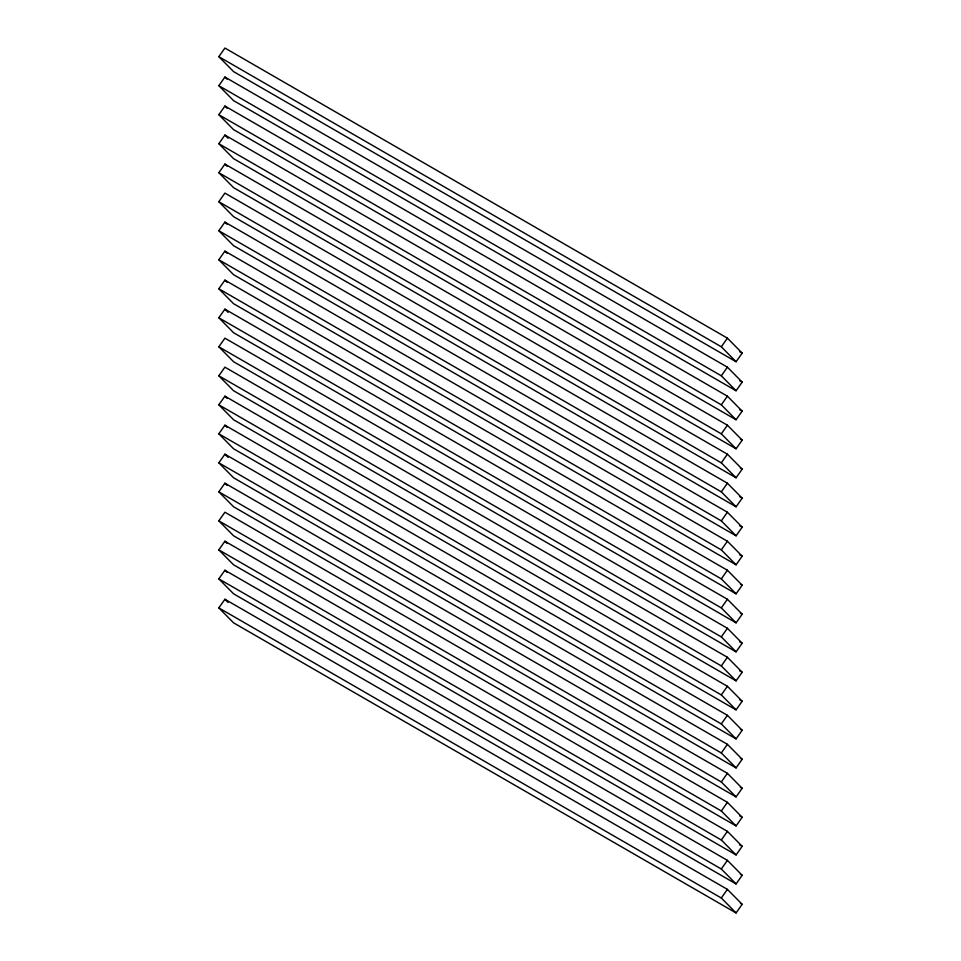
<?xml version="1.0" encoding="UTF-8"?>
<svg xmlns="http://www.w3.org/2000/svg" width="961" height="961" viewBox="0 0 961 961"><rect width="100%" height="100%" fill="white"/><g stroke="black" fill="none" stroke-linecap="round" stroke-linejoin="round"><path stroke-width="1.44" d="M218.82 56.687L224.922 48.05L727.405 338.152L742.18 353.107L736.078 361.732L233.595 71.631L218.82 56.687L721.315 346.789L736.078 361.732M218.82 85.697L224.922 77.06L727.405 367.174L742.18 382.118L736.078 390.755L233.595 100.641L218.82 85.697L721.315 375.799L736.078 390.755M218.82 114.707L224.922 106.07L727.405 396.184L742.18 411.128L736.078 419.765L233.595 129.651L218.82 114.707L721.315 404.821L736.078 419.765M218.82 143.718L224.922 135.081L727.405 425.194L742.18 440.138L736.078 448.775L233.595 158.661L218.82 143.718L721.315 433.831L736.078 448.775M218.82 172.728L224.922 164.091L727.405 454.205L742.18 469.148L736.078 477.785L233.595 187.671L218.82 172.728L721.315 462.842L736.078 477.785M218.82 201.738L224.922 193.101L727.405 483.215L742.18 498.158L736.078 506.795L233.595 216.681L218.82 201.738L721.315 491.852L736.078 506.795M218.82 230.748L224.922 222.111L727.405 512.225L742.18 527.169L736.078 535.806L233.595 245.692L218.82 230.748L721.315 520.862L736.078 535.806M218.82 259.77L224.922 251.133L727.405 541.235L742.18 556.179L736.078 564.816L233.595 274.714L218.82 259.77L721.315 549.872L736.078 564.816M218.82 288.781L224.922 280.144L727.405 570.245L742.18 585.189L736.078 593.826L233.595 303.724L218.82 288.781L721.315 578.882L736.078 593.826M218.82 317.791L224.922 309.154L727.405 599.256L742.18 614.199L736.078 622.836L233.595 332.734L218.82 317.791L721.315 607.893L736.078 622.836M218.82 346.801L224.922 338.164L727.405 628.266L742.18 643.209L736.078 651.846L233.595 361.744L218.82 346.801L721.315 636.903L736.078 651.846M218.82 375.811L224.922 367.174L727.405 657.276L742.18 672.22L736.078 680.856L233.595 390.755L218.82 375.811L721.315 665.913L736.078 680.856M218.82 404.821L224.922 396.184L727.405 686.286L742.18 701.23L736.078 709.867L233.595 419.765L218.82 404.821L721.315 694.923L736.078 709.867M218.82 433.831L224.922 425.194L727.405 715.308L742.18 730.252L736.078 738.889L233.595 448.775L218.82 433.831L721.315 723.933L736.078 738.889M218.82 462.842L224.922 454.205L727.405 744.319L742.18 759.262L736.078 767.899L233.595 477.785L218.82 462.842L721.315 752.956L736.078 767.899M218.82 491.852L224.922 483.215L727.405 773.329L742.18 788.272L736.078 796.909L233.595 506.795L218.82 491.852L721.315 781.966L736.078 796.909M218.82 520.862L224.922 512.225L727.405 802.339L742.18 817.282L736.078 825.919L233.595 535.806L218.82 520.862L721.315 810.976L736.078 825.919M218.82 549.872L224.922 541.235L727.405 831.349L742.18 846.293L736.078 854.93L233.595 564.816L218.82 549.872L721.315 839.986L736.078 854.93M218.82 578.882L224.922 570.245L727.405 860.359L742.18 875.303L736.078 883.94L233.595 593.826L218.82 578.882L721.315 868.996L736.078 883.94M218.82 607.893L224.922 599.268L727.405 889.369L742.18 904.313L736.078 912.95L233.595 622.848L218.82 607.893L721.315 898.006L736.078 912.95M721.315 346.789L727.405 338.152M721.315 375.799L727.405 367.174M721.315 404.821L727.405 396.184M721.315 433.831L727.405 425.194M721.315 462.842L727.405 454.205M721.315 491.852L727.405 483.215M721.315 520.862L727.405 512.225M721.315 549.872L727.405 541.235M721.315 578.882L727.405 570.245M721.315 607.893L727.405 599.256M721.315 636.903L727.405 628.266M721.315 665.913L727.405 657.276M721.315 694.923L727.405 686.286M721.315 723.933L727.405 715.308M721.315 752.956L727.405 744.319M721.315 781.966L727.405 773.329M721.315 810.976L727.405 802.339M721.315 839.986L727.405 831.349M721.315 868.996L727.405 860.359M721.315 898.006L727.405 889.369M739.562 351.594L742.18 353.107M739.562 380.604L742.18 382.118M739.562 409.614L742.18 411.128M740.426 439.129L742.18 440.138M740.426 468.139L742.18 469.148M739.562 496.645L742.18 498.158M739.562 525.655L742.18 527.169M739.562 554.665L742.18 556.179M740.426 584.18L742.18 585.189M740.426 613.19L742.18 614.199M739.562 641.708L742.18 643.209M739.562 670.718L742.18 672.22M739.562 699.728L742.18 701.23M740.426 729.243L742.18 730.252M740.426 758.253L742.18 759.262M740.426 787.263L742.18 788.272M739.562 815.769L742.18 817.282M739.562 844.779L742.18 846.293M740.426 874.294L742.18 875.303M740.426 903.304L742.18 904.313M224.922 77.06L227.036 79.198M224.922 106.07L227.036 108.209M224.922 135.081L228.081 138.288M224.922 164.091L227.036 166.229M224.922 222.111L227.036 224.249M224.922 251.133L227.036 253.26M224.922 280.144L227.036 282.27M224.922 309.154L228.081 312.349M224.922 396.184L227.036 398.322M224.922 425.194L227.036 427.333M224.922 454.205L228.081 457.412M224.922 483.215L227.036 485.353M224.922 541.235L227.036 543.373M224.922 570.245L227.036 572.384M224.922 599.268L228.081 602.463"/></g></svg>
